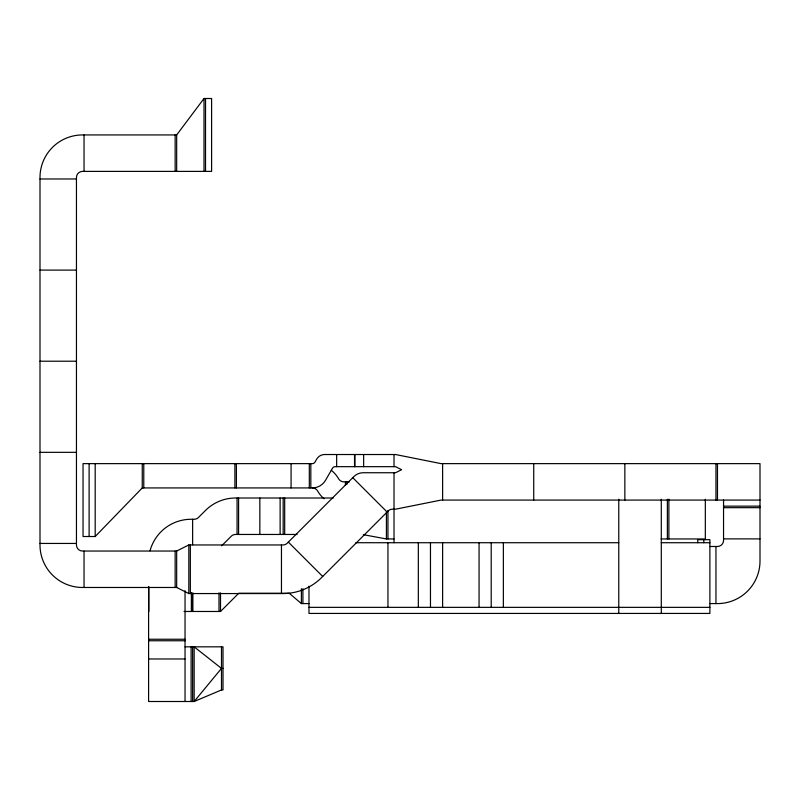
<?xml version="1.0" encoding="UTF-8"?>
<svg xmlns="http://www.w3.org/2000/svg" width="800" height="800" viewBox="0 0 800 800"><rect width="100%" height="100%" fill="white"/><g stroke="black" fill="none" stroke-linecap="round" stroke-linejoin="round"><path stroke-width="1.2" d="M176.67 171.39L176.67 134.94L204.01 98.5L211.6 98.5L211.6 171.39L82.52 171.39A6.07 6.07 0 0 0 76.45 177.46L76.45 544.96A6.07 6.07 0 0 0 82.52 551.04L176.67 551.04L188.82 544.96L282.97 544.96A6.07 6.07 0 0 0 287.27 543.18L353.84 476.61A13.19 13.19 0 0 1 363.17 472.74L395.54 472.74L401.61 469.71L395.54 466.67L335.14 466.67A3.04 3.04 0 0 0 332.51 468.19L325.5 480.34A15.19 15.19 0 0 1 312.34 487.93L142.26 487.93L95.19 536.52L83.04 536.52L83.04 463.63L312.34 463.63A3.04 3.04 0 0 0 314.97 462.11L316.73 459.08A9.11 9.11 0 0 1 324.62 454.52L395.54 454.52L441.1 463.63L760 463.63L760 561.06A42.52 42.52 0 0 1 717.48 603.58L709.89 603.58M223.01 668.4L221.49 668.4L194.15 701.5L148.6 701.5L148.6 586.96M184.02 611.48L220.51 611.48L238.74 593.26L289.24 593.26L301.39 603.58L308.98 603.58M185.04 646.83L223.01 646.83L223.01 689.96L221.49 689.96L194.15 701.5L194.15 646.83L221.49 668.4M176.67 134.94L82.52 134.94A42.52 42.52 0 0 0 40 177.46L40 544.96A42.52 42.52 0 0 0 82.52 587.48L176.67 587.48L188.82 593.56L282.97 593.56A54.67 54.67 0 0 0 321.63 577.54L388.21 510.97A6.07 6.07 0 0 1 392.5 509.19L395.54 509.19L441.1 500.08L760 500.08M40 178.98L76.45 178.98M40 270.1L76.45 270.1M40 361.21L76.45 361.21M40 452.33L76.45 452.33M349.41 481.85L343.91 481.85A6.07 6.07 0 0 1 338.65 478.82A30.37 30.37 0 0 0 331.28 470.26M333.23 498.01L235.54 498.01A42.52 42.52 0 0 0 205.48 510.47L198.45 517.49A6.07 6.07 0 0 1 194.15 519.27L191.12 519.27A42.52 42.52 0 0 0 150.04 550.79M723.55 506.15L760 506.15M723.55 507.67L760 507.67M297.13 534.46L235.54 534.46A6.07 6.07 0 0 0 231.25 536.24L224.22 543.26A42.52 42.52 0 0 1 221.49 545.76M723.55 538.89L760 538.89M363.35 534.68L386.43 538.95L394.02 538.95M661.13 538.95L705.33 538.95L705.33 499.23M355.81 542.72L618.77 542.72M661.29 542.72L709.89 542.72M40 543.44L76.45 543.44M709.89 546.49L717.48 546.49A6.07 6.07 0 0 0 723.55 540.41L723.55 500.04M308.98 607.35L709.89 607.35M148.6 639.24L185.04 639.24M148.6 640.76L185.04 640.76M148.6 658.98L185.04 658.98M352.77 477.68L387.13 512.04M288.34 542.11L322.7 576.47M717.48 463.63L717.48 500.08M715.96 463.63L715.96 500.08M715.96 546.49L715.96 603.58M703.81 539.68L703.81 542.72M697.74 542.72L697.74 539.68L709.89 539.68L709.89 613.43L308.98 613.43L308.98 586.21M668.88 499.23L668.88 538.95M667.37 499.23L667.37 538.95M661.29 499.22L661.29 613.43M624.85 463.63L624.85 500.08M618.77 499.22L618.77 613.43M533.73 463.63L533.73 500.08M503.36 542.72L503.36 607.35M491.21 542.72L491.21 607.35M479.06 542.72L479.06 607.35M442.62 463.63L442.62 500.08M442.62 542.72L442.62 607.35M430.47 542.72L430.47 607.35M418.32 542.72L418.32 607.35M394.02 454.52L394.02 466.67M394.02 472.74L394.02 542.72M387.95 510.4L387.95 538.95M387.95 542.72L387.95 607.35M386.43 511.65L386.43 538.95M363.65 454.52L363.65 466.67M354.88 454.52L354.88 466.67M354.54 454.52L354.54 466.67M346.94 481.85L346.94 484.28M345.43 481.85L345.43 485.5M336.66 454.52L336.66 466.67M310.83 463.63L310.83 487.93M309.31 463.63L309.31 487.93M302.91 588.69L302.91 603.58M301.39 588.69L301.39 603.58M291.08 463.63L291.08 487.93M284.68 498.01L284.68 534.46M283.16 498.01L283.16 534.46M281.46 544.96L281.46 593.56M280.13 498.01L280.13 534.46M259.84 498.01L259.84 534.46M238.58 498.01L238.58 534.46M237.06 498.01L237.06 534.46M236.41 463.63L236.41 487.93M234.9 463.63L234.9 487.93M221.49 646.83L221.49 689.96M220.51 592.84L220.51 611.48M219 592.84L219 611.48M205.53 98.5L205.53 171.39M204.01 98.5L204.01 171.39M192.88 592.84L192.88 611.48M192.63 519.27L192.63 544.78M192.63 646.83L192.63 701.5M191.66 592.84L191.66 611.48M191.36 592.84L191.36 611.48M191.12 646.83L191.12 701.5M190.34 544.96L190.34 593.56M188.82 544.96L188.82 593.56M185.04 590.7L185.04 701.5M176.67 551.04L176.67 587.48M175.15 134.94L175.15 171.39M175.15 551.04L175.15 587.48M148.84 586.63L148.84 611.48M143.78 463.63L143.78 487.93M142.26 463.63L142.26 487.93M95.19 463.63L95.19 536.52M89.11 463.63L89.11 536.52M84.04 134.94L84.04 171.39M84.04 551.04L84.04 587.48M312.34 487.93A6.07 6.07 0 0 1 317.6 490.97A30.37 30.37 0 0 0 324.09 498.8"/></g></svg>
